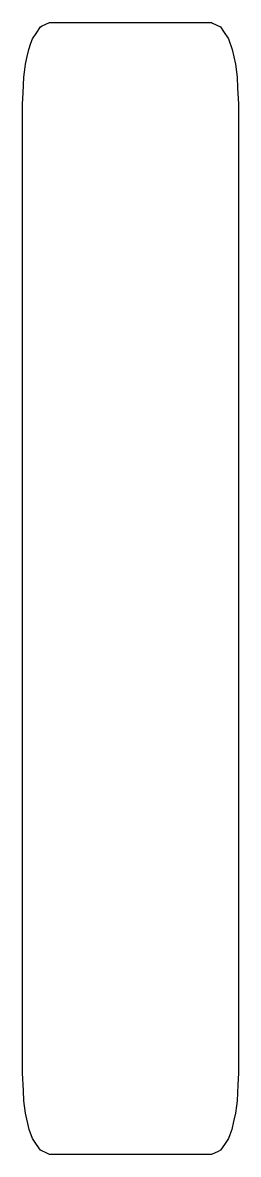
# Model space of a CAD drawing. Header units: metres. Extents: x 2.8 to 15.6, y -6.1 to 60.8.
import ezdxf

# ---------------------------------------------------------------- set-up
doc = ezdxf.new("R2010")
doc.units = ezdxf.units.M

msp = doc.modelspace()

# ---------------------------------------------------------------- linework, layer by layer
for p, q in [((3.615, 60.177), (3.882, 60.577)), ((3.882, 60.577), (3.982, 60.624)), ((3.982, 60.624), (4.4, 60.822)), ((4.4, 60.822), (5.182, 60.822)), ((5.182, 60.822), (14, 60.822)), ((14, 60.822), (14.049, 60.799)), ((14.049, 60.799), (14.518, 60.577)), ((14.518, 60.577), (14.701, 60.303)), ((14.701, 60.303), (15, 59.856)), ((3.177, 59.24), (3.309, 59.604)), ((3.309, 59.604), (3.4, 59.856)), ((3.4, 59.856), (3.615, 60.177)), ((15, 59.856), (15.223, 59.24)), ((3.087, 58.827), (3.177, 59.24)), ((15.223, 59.24), (15.414, 58.364)), ((2.926, 57.897), (2.986, 58.364)), ((2.986, 58.364), (3.087, 58.827)), ((15.414, 58.364), (15.513, 57.6)), ((2.848, 56.68), (2.887, 57.6)), ((2.887, 57.6), (2.926, 57.897)), ((15.513, 57.6), (15.539, 56.979)), ((15.539, 56.979), (15.582, 56)), ((15.539, 56.979), (15.539, 56.979)), ((2.818, 56), (2.848, 56.68)), ((2.818, 49.972), (2.818, 56)), ((15.582, 56), (15.582, 50.575)), ((15.582, 50.575), (15.582, 44.548)), ((2.818, 44.548), (2.818, 49.972)), ((2.818, 38.52), (2.818, 44.548)), ((15.582, 44.548), (15.582, 39.123)), ((15.582, 39.123), (15.582, 33.095)), ((2.818, 33.095), (2.818, 38.52)), ((2.818, 27.067), (2.818, 33.095)), ((15.582, 33.095), (15.582, 27.671)), ((15.582, 27.671), (15.582, 21.643)), ((2.818, 21.643), (2.818, 27.067)), ((2.818, 15.615), (2.818, 21.643)), ((15.582, 21.643), (15.582, 16.218)), ((15.582, 16.218), (15.582, 10.19)), ((2.818, 10.19), (2.818, 15.615)), ((2.818, 4.162), (2.818, 10.19)), ((15.582, 10.19), (15.582, 4.766)), ((15.582, 4.766), (15.582, -1.262)), ((2.818, -1.262), (2.818, 4.162)), ((2.864, -2.283), (2.818, -1.262)), ((15.582, -1.262), (15.551, -1.954)), ((15.551, -1.954), (15.509, -2.905)), ((2.891, -2.905), (2.864, -2.283)), ((2.986, -3.621), (2.891, -2.905)), ((15.471, -3.193), (15.414, -3.621)), ((15.509, -2.905), (15.471, -3.193)), ((3.204, -4.593), (2.986, -3.621)), ((15.414, -3.621), (15.302, -4.121)), ((3.4, -5.121), (3.204, -4.593)), ((15.196, -4.593), (15.078, -4.912)), ((15.302, -4.121), (15.196, -4.593)), ((3.64, -5.471), (3.4, -5.121)), ((15, -5.121), (14.761, -5.47)), ((15.078, -4.912), (15, -5.121)), ((3.882, -5.823), (3.64, -5.471)), ((4.298, -6.016), (3.882, -5.823)), ((4.4, -6.063), (4.298, -6.016)), ((14.38, -5.887), (14, -6.063)), ((14.518, -5.823), (14.38, -5.887)), ((14.761, -5.47), (14.518, -5.823)), ((12.364, -6.063), (4.4, -6.063)), ((14, -6.063), (12.364, -6.063))]:
    msp.add_line(p, q)

doc.saveas('drawing.dxf')
